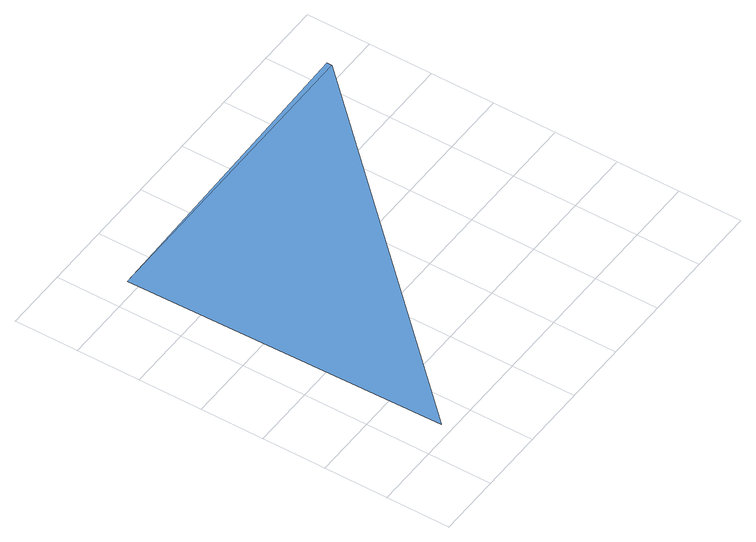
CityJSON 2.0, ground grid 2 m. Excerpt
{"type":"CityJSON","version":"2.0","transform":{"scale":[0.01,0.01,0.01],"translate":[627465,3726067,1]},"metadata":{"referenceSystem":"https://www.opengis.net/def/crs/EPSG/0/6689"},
"CityObjects":{
"waterbody1":{"type":"WaterBody","attributes":{"name":"福岡県津波浸水想定図","class":"1140","function":"2","WaterBodyTsunamiRiskAttribute.description":"1","WaterBodyTsunamiRiskAttribute.rank":"3"},"geometry":[{"type":"MultiSurface","lod":"1","boundaries":[[[0,1,2]],[[3,0,2]]]}]}
},
"vertices":[
[93,1036,85],[113,36,85],[1078,1039,85],[1078,1055,85]
]}
